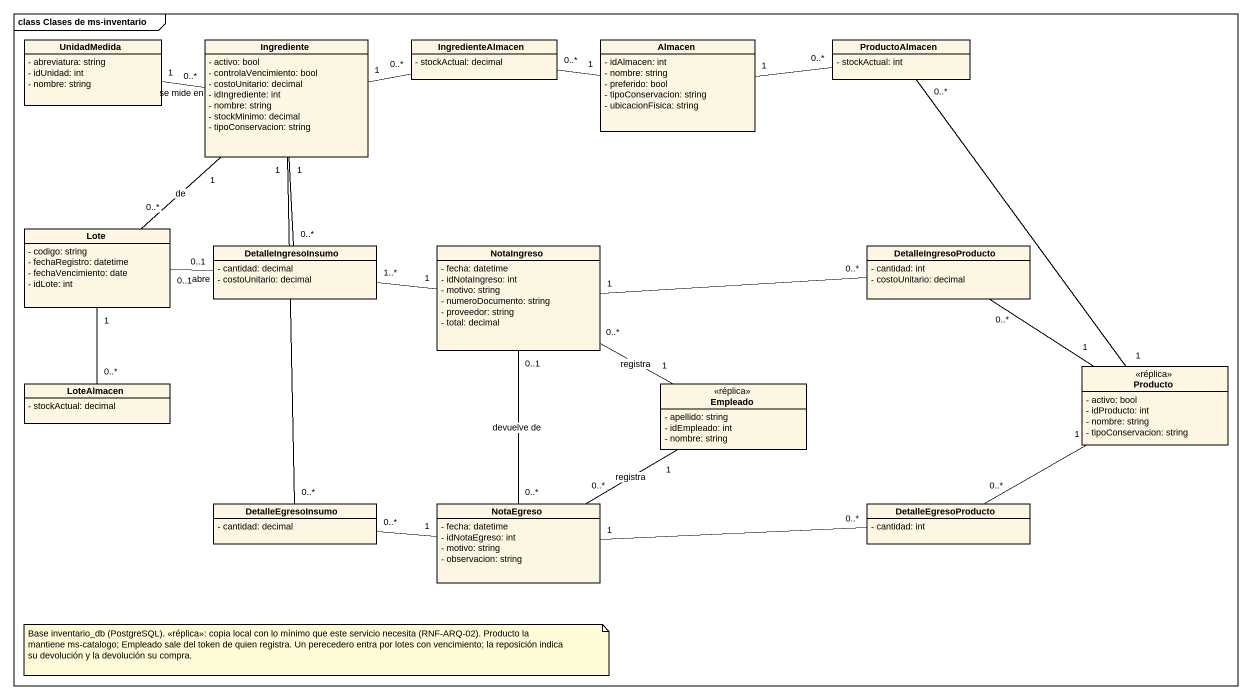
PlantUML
@startuml
mainframe class Clases de ms-inventario
hide circle
hide empty members
skinparam classAttributeIconSize 0
class UnidadMedida {
  - abreviatura: string
  - idUnidad: int
  - nombre: string
}
class Ingrediente {
  - activo: bool
  - controlaVencimiento: bool
  - costoUnitario: decimal
  - idIngrediente: int
  - nombre: string
  - stockMinimo: decimal
  - tipoConservacion: string
}
class IngredienteAlmacen {
  - stockActual: decimal
}
class Almacen {
  - idAlmacen: int
  - nombre: string
  - preferido: bool
  - tipoConservacion: string
  - ubicacionFisica: string
}
class ProductoAlmacen {
  - stockActual: int
}
class Lote {
  - codigo: string
  - fechaRegistro: datetime
  - fechaVencimiento: date
  - idLote: int
}
class DetalleIngresoInsumo {
  - cantidad: decimal
  - costoUnitario: decimal
}
class NotaIngreso {
  - fecha: datetime
  - idNotaIngreso: int
  - motivo: string
  - numeroDocumento: string
  - proveedor: string
  - total: decimal
}
class DetalleIngresoProducto {
  - cantidad: int
  - costoUnitario: decimal
}
class LoteAlmacen {
  - stockActual: decimal
}
class Empleado <<réplica>> {
  - apellido: string
  - idEmpleado: int
  - nombre: string
}
class Producto <<réplica>> {
  - activo: bool
  - idProducto: int
  - nombre: string
  - tipoConservacion: string
}
class DetalleEgresoInsumo {
  - cantidad: decimal
}
class NotaEgreso {
  - fecha: datetime
  - idNotaEgreso: int
  - motivo: string
  - observacion: string
}
class DetalleEgresoProducto {
  - cantidad: int
}
Ingrediente "0..*" -left- "1" UnidadMedida : se mide en
IngredienteAlmacen "0..*" -left- "1" Ingrediente
IngredienteAlmacen "0..*" -right- "1" Almacen
ProductoAlmacen "0..*" -left- "1" Almacen
ProductoAlmacen "0..*" -- "1" Producto
Lote "0..*" -up- "1" Ingrediente : de
DetalleIngresoInsumo "0..*" -up- "1" Ingrediente
DetalleIngresoInsumo "0..1" -left- "0..1" Lote : abre
DetalleIngresoInsumo "1..*" -right- "1" NotaIngreso
NotaIngreso "0..*" -right- "1" Empleado : registra
DetalleIngresoProducto "0..*" -left- "1" NotaIngreso
DetalleIngresoProducto "0..*" -- "1" Producto
LoteAlmacen "0..*" -up- "1" Lote
DetalleEgresoInsumo "0..*" -up- "1" Ingrediente
DetalleEgresoInsumo "0..*" -right- "1" NotaEgreso
NotaEgreso "0..*" -up- "0..1" NotaIngreso : devuelve de
NotaEgreso "0..*" -right- "1" Empleado : registra
DetalleEgresoProducto "0..*" -right- "1" Producto
DetalleEgresoProducto "0..*" -left- "1" NotaEgreso
note as N1
  Base inventario_db (PostgreSQL). <<réplica>>: copia local con lo mínimo que este servicio necesita (RNF-ARQ-02). Producto la mantiene ms-catalogo; Empleado sale del token de quien registra. Un perecedero entra por lotes con vencimiento; la reposición indica su devolución y la devolución su compra.
end note
@enduml
